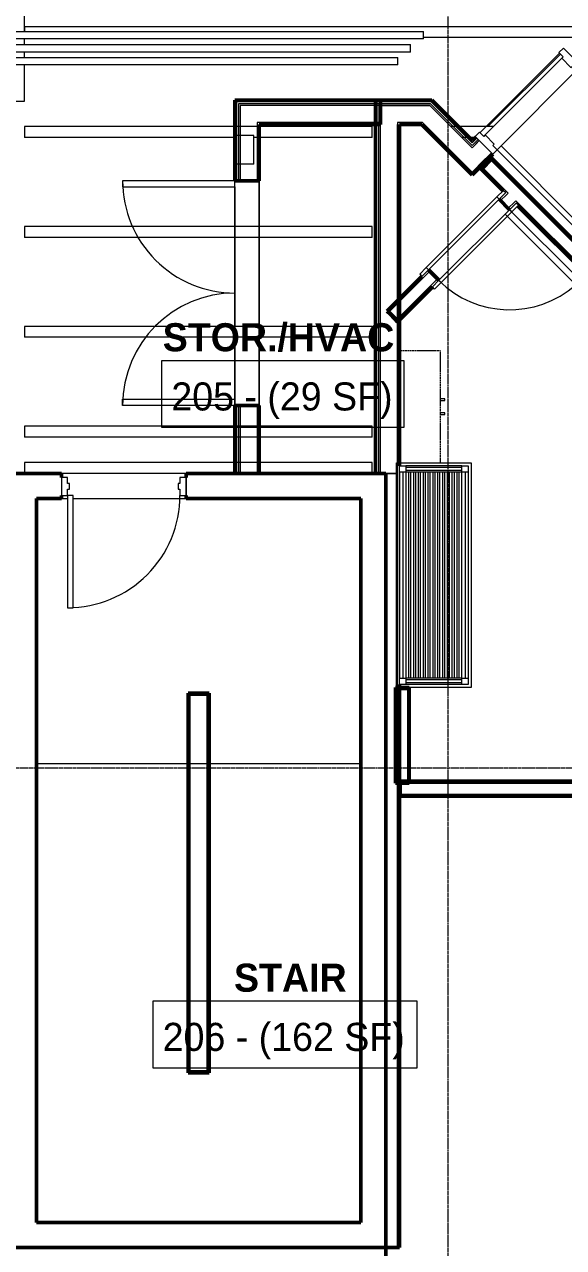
# Model space of a CAD drawing. Header units: inches. Extents: x -4218 to -1830, y 9767 to 12426.
# Drawn here: x -2636.2 to -2463.4, y 10013.6 to 10405.5 of the extents above; entities that cross this region are included whole.
import ezdxf

# ---------------------------------------------------------------- set-up
doc = ezdxf.new("R2010")
doc.units = ezdxf.units.IN
doc.header["$MEASUREMENT"] = 0
doc.linetypes.add('Dash', pattern=[0.25, 0.125, -0.125])
doc.linetypes.add('Grid Line 1_2_', pattern=[0.8749999999999999, 0.4999999999999999, -0.125, 0.125, -0.125])
for name, color, linetype, lineweight in [('0-1', 7, 'Continuous', 5), ('0-2', 10, 'Continuous', 9), ('A-AREA-IDEN', 2, 'Continuous', 9), ('A-DOOR-1', 10, 'Continuous', 9), ('A-DOOR-2', 50, 'Continuous', 20), ('A-DOOR-FRAM-1', 10, 'Continuous', 9), ('A-DOOR-FRAM-3', 50, 'Continuous', 20), ('A-FLOR-1', 252, 'Continuous', 9), ('A-FLOR-2', 10, 'Continuous', 9), ('A-FLOR-3', 192, 'Continuous', 9), ('A-WALL-1', 7, 'Continuous', 50), ('A-WALL-2', 250, 'Continuous', 13), ('A-WALL-3', 10, 'Continuous', 9), ('A-WALL-4', 252, 'Continuous', 9), ('A-WALL-5', 253, 'Continuous', 9), ('A-WALL-6', 254, 'Continuous', 9), ('A-WALL-7', 113, 'Continuous', 9), ('A-WALL-8', 113, 'Continuous', 50), ('E-FIRE-1', 10, 'Continuous', 9), ('E-FIRE-2', 252, 'Continuous', 9), ('E-FIRE-3', 253, 'Continuous', 9), ('I-WALL-1', 7, 'Continuous', 50), ('I-WALL-2', 10, 'Continuous', 9), ('I-WALL-3', 252, 'Continuous', 9), ('I-WALL-4', 253, 'Continuous', 9), ('I-WALL-5', 254, 'Continuous', 9), ('P-PIPE-1', 10, 'Continuous', 9), ('Q-CASE-1', 252, 'Continuous', 9), ('Q-CASE-2', 10, 'Continuous', 9), ('Q-CASE-3', 253, 'Continuous', 9), ('Q-CASE-4', 252, 'Dash', 9), ('Q-CASE-7', 10, 'Dash', 9), ('S-BEAM', 12, 'Continuous', 9), ('S-GRID-1', 1, 'Grid Line 1_2_', 9)]:
    doc.layers.add(name, color=color, linetype=linetype, lineweight=lineweight)
doc.styles.add('Century Gothic', font='ufonts.com_century-gothic.ttf', dxfattribs={"height": 8.999999999999991})
doc.styles.add('Century Gothic_B', font='GOTHICB.TTF', dxfattribs={"height": 8.999999999999991})

# ---------------------------------------------------------------- blocks, each defined once
blk = doc.blocks.new('Bath Vanity - Bath Vanity 72_-3150018-BACKGROUND - RCP - 2ND FLOOR')
at = {"layer": 'Q-CASE-1'}
for p, q in [((36.73770491803266, 4.124999999790106), (36.73770491803266, 0.9999999998689882)), ((-35.26229508196736, -1.201261312644418e-13), (-35.26229508196736, 0.9999999998629053)), ((36.73770491803266, -1.22124532708768e-13), (-35.26229508196736, -1.221245327087671e-13))]:
    blk.add_line(p, q, dxfattribs=at)
at = {"layer": 'Q-CASE-2'}
for p, q in [((-35.26229508196736, 0.9999999998629053), (-35.26229508196736, 24.00000000000015)), ((-35.26229508196736, 24.00000000000015), (36.73770491803266, 24.00000000000015)), ((36.73770491803266, 24.00000000000015), (36.73770491803266, 4.124999999790106)), ((-34.26229508196718, 21.00000000000005), (-34.26229508196718, 23.00000000000005)), ((-34.26229508196718, 23.00000000000005), (-32.26229508196707, 23.00000000000005)), ((-34.26229508196646, 20.99999999999966), (-34.26229508196646, 2.99999999999958)), ((-32.26229508196707, 21.00000000000005), (-34.26229508196718, 21.00000000000005)), ((-33.76229508196646, 20.99999999999967), (-33.76229508196646, 2.999999999999587)), ((-32.76229508196646, 20.99999999999967), (-32.76229508196646, 2.999999999999587)), ((-32.26229508196739, 23.00000000000006), (33.73770491803297, 23.00000000000006)), ((-32.26229508196707, 23.00000000000005), (-32.26229508196707, 21.00000000000005)), ((-32.26229508196739, 21.99999999999996), (33.73770491803297, 21.99999999999996)), ((33.7377049180328, 20.99999999997576), (-32.26229508196633, 20.99999999997576)), ((-32.26229508196645, 20.99999999999966), (-32.26229508196645, 2.99999999999958)), ((-32.26229508196649, 19.99999999997577), (33.73770491803279, 19.99999999997577)), ((33.7377049180329, 21.00000000000006), (33.7377049180329, 23.00000000000005)), ((33.7377049180329, 23.00000000000005), (35.7377049180328, 23.00000000000005)), ((33.73770491803286, 20.99999999999745), (33.73770491803286, 2.999999999997366)), ((35.7377049180328, 21.00000000000006), (33.7377049180329, 21.00000000000006)), ((34.23770491803286, 20.99999999999746), (34.23770491803286, 2.999999999997373)), ((35.23770491803286, 20.99999999999746), (35.23770491803286, 2.999999999997373)), ((35.7377049180328, 23.00000000000005), (35.7377049180328, 21.00000000000006)), ((35.73770491803288, 20.99999999999745), (35.73770491803288, 2.999999999997366)), ((33.73770491803279, 19.45454545452343), (-32.26229508196633, 19.45454545452343)), ((-32.26229508196634, 18.45454545452343), (33.7377049180328, 18.45454545452343)), ((33.73770491803295, 17.9090909090711), (-32.26229508196633, 17.9090909090711)), ((-32.26229508196632, 16.9090909090711), (33.7377049180328, 16.9090909090711)), ((33.73770491803295, 16.36363636361876), (-32.26229508196649, 16.36363636361876)), ((-32.26229508196634, 15.36363636361877), (33.7377049180328, 15.36363636361877)), ((33.73770491803295, 14.81818181816643), (-32.26229508196649, 14.81818181816643)), ((-32.26229508196649, 13.81818181816643), (33.73770491803295, 13.81818181816643)), ((33.73770491803279, 13.2727272727141), (-32.26229508196649, 13.2727272727141)), ((-32.26229508196649, 12.2727272727141), (33.73770491803295, 12.2727272727141)), ((33.7377049180328, 11.72727272726176), (-32.26229508196631, 11.72727272726176)), ((-32.26229508196649, 10.72727272726176), (33.73770491803295, 10.72727272726176)), ((33.7377049180328, 10.18181818180943), (-32.26229508196634, 10.18181818180943)), ((-32.26229508196632, 9.181818181809431), (33.7377049180328, 9.181818181809431)), ((33.7377049180328, 8.636363636357094), (-32.2622950819665, 8.636363636357094)), ((-32.26229508196634, 7.636363636357098), (33.7377049180328, 7.636363636357098)), ((33.73770491803295, 7.09090909090476), (-32.26229508196648, 7.09090909090476)), ((-32.2622950819665, 6.090909090904764), (33.7377049180328, 6.090909090904764)), ((33.73770491803295, 5.545454545452423), (-32.26229508196649, 5.545454545452423)), ((-32.26229508196649, 4.545454545452427), (33.73770491803295, 4.545454545452427)), ((33.73770491803295, 4.000000000000091), (-32.2622950819665, 4.000000000000091)), ((-34.26229508196718, 0.9999999999999977), (-34.26229508196718, 2.999999999999993)), ((-34.26229508196718, 2.999999999999993), (-32.26229508196718, 2.999999999999993)), ((-32.26229508196718, 0.9999999999999977), (-34.26229508196718, 0.9999999999999977)), ((-32.26229508196649, 3.000000000000094), (33.73770491803295, 3.000000000000094)), ((-32.26229508196718, 2.999999999999993), (-32.26229508196718, 0.9999999999999977)), ((-32.26229508196739, 2.000000000000059), (33.73770491803297, 2.000000000000059)), ((-32.26229508196739, 0.9999999999999537), (33.73770491803297, 0.9999999999999537)), ((33.73770491803281, 0.9999999999999977), (33.73770491803281, 3.000000000000106)), ((33.73770491803281, 3.000000000000106), (35.7377049180328, 3.000000000000106)), ((35.7377049180328, 0.9999999999999977), (33.73770491803281, 0.9999999999999977)), ((35.7377049180328, 3.000000000000106), (35.7377049180328, 0.9999999999999977))]:
    blk.add_line(p, q, dxfattribs=at)
at = {"layer": 'Q-CASE-3'}
blk.add_line((36.73770491803266, 0.9999999998689882), (36.73770491803266, -1.207922650792178e-13), dxfattribs=at)
blk = doc.blocks.new('SWING - SINGLE - FLUSH - 2-10 x 6-8 - PRIVACY-3199405-BACKGROUND - RCP - 2ND FLOOR')
at = {"layer": 'A-DOOR-1'}
blk.add_arc((17.00000000000093, -2.374999999999297), 34.06659275674493, 179.9999999999998, 266.6343130016129, dxfattribs=at)
at = {"layer": 'A-DOOR-2'}
for p, q in [((15, -2.374999999999781), (15, -36.38283353955165)), ((17.00000000000093, -2.374999999999781), (15, -2.374999999999781)), ((17.00000000000093, -2.374999999999781), (17.00000000000093, -36.38283353955165)), ((17.00000000000093, -36.38283353955165), (15, -36.38283353955165))]:
    blk.add_line(p, q, dxfattribs=at)
at = {"layer": 'A-DOOR-FRAM-1'}
for p, q in [((-16.99999999999997, 3.375000000000138), (-20, 3.375000000000143)), ((-20, 3.375000000000143), (-20, 2.375000000000144)), ((-20, 2.375000000000144), (-16.99999999999997, 2.375000000000138)), ((17.00000000000041, 3.37499999999979), (-16.99999999999997, 3.374999999999853)), ((-16.99999999999997, 3.375000000000138), (-16.99999999999997, 2.375000000000138)), ((-16.99999999999997, 2.374999999999854), (17.00000000000041, 2.374999999999791)), ((19.99999999999999, 3.375000000000069), (17.00000000000041, 3.375000000000074)), ((17.00000000000041, 3.375000000000074), (17.00000000000041, 2.375000000000075)), ((17.00000000000041, 2.375000000000075), (19.99999999999999, 2.375000000000069)), ((19.99999999999999, 3.375000000000069), (19.99999999999999, 2.375000000000069)), ((-16.99999999999997, -2.374999999999861), (-19.99999999999998, -2.374999999999855)), ((-19.99999999999998, -3.374999999999855), (-19.99999999999998, -2.374999999999855)), ((-19.99999999999998, -3.374999999999855), (-16.99999999999997, -3.37499999999986)), ((17.00000000000001, -2.375000000000208), (-16.99999999999997, -2.375000000000145)), ((-16.99999999999997, -3.37499999999986), (-16.99999999999997, -2.374999999999861)), ((-16.99999999999997, -3.375000000000145), (17.00000000000001, -3.375000000000209)), ((20.00000000000001, -2.37499999999993), (17.00000000000001, -2.374999999999924)), ((17.00000000000001, -3.374999999999924), (17.00000000000001, -2.374999999999924)), ((17.00000000000001, -3.374999999999924), (20.00000000000001, -3.374999999999929)), ((20.00000000000001, -3.374999999999929), (20.00000000000001, -2.37499999999993))]:
    blk.add_line(p, q, dxfattribs=at)
blk = doc.blocks.new('SWING - SINGLE - FLUSH - 2-8 x 6-8 - PASSAGE-3199418-BACKGROUND - RCP - 2ND FLOOR')
at = {"layer": 'A-DOOR-1'}
blk.add_arc((16.00000000000093, -2.37499999999944), 32.06659275674492, 179.9999999999998, 266.4241294797687, dxfattribs=at)
at = {"layer": 'A-DOOR-2'}
for p, q in [((14, -2.374999999999781), (14, -34.37916177666408)), ((16.00000000000093, -2.374999999999781), (14, -2.374999999999781)), ((16.00000000000093, -2.374999999999781), (16.00000000000093, -34.37916177666408)), ((16.00000000000093, -34.37916177666408), (14, -34.37916177666408))]:
    blk.add_line(p, q, dxfattribs=at)
at = {"layer": 'A-DOOR-FRAM-1'}
for p, q in [((-15.99999999999997, 3.375000000000137), (-19, 3.375000000000142)), ((-19, 3.375000000000142), (-19, 2.375000000000142)), ((-19, 2.375000000000142), (-15.99999999999997, 2.375000000000136)), ((16.0000000000004, 3.374999999999792), (-15.99999999999997, 3.374999999999852)), ((-15.99999999999997, 3.375000000000137), (-15.99999999999997, 2.375000000000136)), ((-15.99999999999997, 2.374999999999852), (16.0000000000004, 2.374999999999793)), ((18.99999999999999, 3.375000000000071), (16.0000000000004, 3.375000000000077)), ((16.0000000000004, 3.375000000000077), (16.0000000000004, 2.375000000000077)), ((16.0000000000004, 2.375000000000077), (18.99999999999998, 2.375000000000071)), ((18.99999999999999, 3.375000000000071), (18.99999999999998, 2.375000000000071)), ((-15.99999999999997, -2.374999999999863), (-18.99999999999998, -2.374999999999857)), ((-18.99999999999999, -3.374999999999857), (-18.99999999999998, -2.374999999999857)), ((-18.99999999999999, -3.374999999999857), (-15.99999999999997, -3.374999999999862)), ((16.00000000000001, -2.375000000000207), (-15.99999999999997, -2.375000000000147)), ((-15.99999999999997, -3.374999999999862), (-15.99999999999997, -2.374999999999863)), ((-15.99999999999997, -3.375000000000147), (16.00000000000001, -3.375000000000207)), ((19, -2.374999999999928), (16.00000000000001, -2.374999999999922)), ((16.00000000000001, -3.374999999999922), (16.00000000000001, -2.374999999999922)), ((16.00000000000001, -3.374999999999922), (19, -3.374999999999928)), ((19, -3.374999999999928), (19, -2.374999999999928))]:
    blk.add_line(p, q, dxfattribs=at)
blk = doc.blocks.new('300 Series Wall Hung Cabinet_326 - 36_-V75-BACKGROUND - RCP - 2ND FLOOR')
at = {"layer": 'Q-CASE-2'}
for p, q in [((-2.011553985245508, 14.68675565726125), (-2.499999999999692, 14.68675565726125)), ((-2.499999999999692, 14.68675565726125), (-2.499999999999692, 13.18750000003893)), ((-2.499999999999692, 13.18750000003893), (-2.011553985245508, 13.18750000003893)), ((-2.011553985245514, 13.18750000003893), (-2.011553985245514, 14.68675565726125)), ((2.488446014754428, 14.68675565726124), (2.000000000000244, 14.68675565726124)), ((2.000000000000244, 14.68675565726124), (2.000000000000244, 13.18750000003891)), ((2.000000000000244, 13.18750000003891), (2.488446014754428, 13.18750000003891)), ((2.488446014754421, 13.18750000003891), (2.488446014754421, 14.68675565726124))]:
    blk.add_line(p, q, dxfattribs=at)
at = {"layer": 'Q-CASE-4'}
blk.add_line((18.00000000000021, 0.1874999999998294), (-17.99999999999972, 0.1874999999998294), dxfattribs=at)
at = {"layer": 'Q-CASE-7'}
for p, q in [((-17.99999999999972, 0.1874999999998294), (-17.99999999999972, 13.18750000003901)), ((-17.99999999999972, 13.18750000003901), (18.00000000000021, 13.18750000003901))]:
    blk.add_line(p, q, dxfattribs=at)
blk = doc.blocks.new('CTR - 1st Phase - Unit Layouts_rvt-1-BACKGROUND - RCP - 2ND FLOOR')
at = {"layer": 'A-WALL-1'}
for p, q in [((-2489.398909116138, 10359.68517881719), (-2486.924035381984, 10362.16005255134)), ((-2486.924035381984, 10362.16005255134), (-2486.482093643741, 10362.60199428958)), ((-2486.482093643741, 10362.60199428958), (-2446.018441478415, 10322.13834212421)), ((-2489.840850854379, 10359.24323707895), (-2489.398909116138, 10359.68517881719)), ((-2482.767223679872, 10352.16960990443), (-2489.840850854379, 10359.24323707895)), ((-2480.68251498866, 10346.122590612), (-2484.04127219482, 10349.48134781816)), ((-2449.377198689054, 10318.77958491358), (-2477.994252906865, 10347.39663913142)), ((-2506.668689192815, 10326.85393082021), (-2503.30993198218, 10323.49517360958)), ((-2519.948736667875, 10313.57388334519), (-2508.790009540826, 10324.73261047221)), ((-2505.43125233019, 10321.37385326157), (-2516.589979457243, 10310.21512613455)), ((-2519.506794929634, 10313.13194160694), (-2519.948736667875, 10313.57388334519)), ((-2517.031921195484, 10310.65706787279), (-2519.506794929634, 10313.13194160694)), ((-2516.589979457243, 10310.21512613455), (-2517.031921195484, 10310.65706787279)), ((-2517.198736680341, 10162.37958046106), (-2517.19873668026, 10193.00458046599)), ((-2517.19873668026, 10193.00458046599), (-2516.948736680259, 10193.00458046599)), ((-2516.948736680259, 10193.00458046599), (-2513.44873668026, 10193.00458046598)), ((-2513.44873668026, 10193.00458046598), (-2512.82373668026, 10193.00458046598)), ((-2512.82373668026, 10193.00458046598), (-2512.823736680341, 10162.37958046105)), ((-2516.948736680341, 10162.37958046106), (-2517.198736680341, 10162.37958046106)), ((-2513.448736680341, 10162.37958046105), (-2516.948736680341, 10162.37958046106)), ((-2515.948736679736, 10162.37958046105), (-2515.948736679737, 10163.00458046105)), ((-2515.948736679737, 10163.00458046105), (-2508.873736679345, 10163.00458046106)), ((-2515.948736679732, 10158.87958046105), (-2515.948736679736, 10162.37958046105)), ((-2512.823736680341, 10162.37958046105), (-2513.448736680341, 10162.37958046105)), ((-2508.873736679345, 10163.00458046105), (-2451.573736679728, 10163.00458046111)), ((-2515.948736679732, 10158.25458046105), (-2515.948736679732, 10158.87958046105)), ((-2508.87373667934, 10158.25458046106), (-2515.948736679732, 10158.25458046105)), ((-2441.123736683551, 10158.25458046112), (-2508.87373667934, 10158.25458046105))]:
    blk.add_line(p, q, dxfattribs=at)
at = {"layer": 'A-WALL-2'}
for p, q in [((-2488.956967377896, 10359.24323707895), (-2486.482093643742, 10361.7181108131)), ((-2444.3390628731, 10319.57508004241), (-2486.482093643741, 10361.7181108131)), ((-2481.176233417723, 10351.46250311877), (-2488.956967377897, 10359.24323707895)), ((-2483.599330456578, 10349.03940607992), (-2481.618175155966, 10351.02056138052)), ((-2481.176233417724, 10351.46250311877), (-2481.618175155966, 10351.02056138053)), ((-2481.124456722426, 10346.56453234576), (-2479.143301421814, 10348.54568764637)), ((-2478.701359683572, 10348.98762938461), (-2479.143301421814, 10348.54568764637)), ((-2446.813936607254, 10317.10020630826), (-2478.701359683571, 10348.98762938461)), ((-2519.064853191393, 10313.57388334518), (-2506.226747454573, 10326.41198908197)), ((-2516.589979457242, 10311.09900961103), (-2503.751873720421, 10323.93711534782)), ((-2516.589979457242, 10311.09900961103), (-2519.064853191392, 10313.57388334518)), ((-2516.948736680259, 10193.00458046599), (-2516.948736680261, 10192.37958046599)), ((-2516.948736680259, 10193.00458046599), (-2516.948736680261, 10192.37958046599)), ((-2516.948736680261, 10192.37958046599), (-2516.948736680339, 10163.00458046106)), ((-2516.94873668026, 10192.37958046599), (-2513.448736680261, 10192.37958046598)), ((-2513.448736680261, 10192.37958046598), (-2513.448736680339, 10163.00458046105)), ((-2516.948736680339, 10163.00458046106), (-2516.948736680341, 10162.37958046106)), ((-2516.948736680339, 10163.00458046106), (-2516.948736680341, 10162.37958046106)), ((-2513.448736680339, 10163.00458046105), (-2516.948736680339, 10163.00458046106)), ((-2515.323736679732, 10158.87958046105), (-2515.323736679736, 10162.37958046105)), ((-2515.323736679736, 10162.37958046105), (-2508.873736679344, 10162.37958046106)), ((-2508.873736679344, 10162.37958046105), (-2450.948736679728, 10162.37958046111)), ((-2515.323736679732, 10158.87958046105), (-2508.87373667934, 10158.87958046106)), ((-2508.87373667934, 10158.87958046105), (-2438.123736683552, 10158.87958046113))]:
    blk.add_line(p, q, dxfattribs=at)
at = {"layer": 'A-WALL-3'}
for p, q in [((-2484.041272194821, 10349.48134781816), (-2506.668689192815, 10326.85393082021)), ((-2503.30993198218, 10323.49517360958), (-2480.682514984184, 10346.12259060752))]:
    blk.add_line(p, q, dxfattribs=at)
at = {"layer": 'A-WALL-4'}
for p, q in [((-2480.68251498866, 10346.122590612), (-2484.041272194821, 10349.48134781816)), ((-2503.309931986631, 10323.49517361403), (-2506.668689192815, 10326.85393082021))]:
    blk.add_line(p, q, dxfattribs=at)
at = {"layer": 'A-WALL-7'}
for p, q in [((-2515.948736679608, 10264.00458046107), (-2515.948736679607, 10265.00458046107)), ((-2515.948736679607, 10265.00458046107), (-2492.948736679674, 10265.00458046105)), ((-2515.948736679649, 10194.00458046107), (-2515.948736679608, 10264.00458046107)), ((-2492.948736679674, 10265.00458046105), (-2492.948736679712, 10193.00458046105)), ((-2515.948736679649, 10193.00458046106), (-2515.948736679649, 10194.00458046107)), ((-2512.823736680259, 10193.00458046106), (-2515.948736679649, 10193.00458046106)), ((-2492.948736679712, 10193.00458046105), (-2512.823736680259, 10193.00458046106))]:
    blk.add_line(p, q, dxfattribs=at)
at = {"layer": '0-2'}
for name, p, rotation in [('SWING - SINGLE - FLUSH - 2-8 x 6-8 - PASSAGE-3199418-BACKGROUND - RCP - 2ND FLOOR', (-2493.675602092963, 10336.48826071833), 44.99999999999973), ('SWING - SINGLE - FLUSH - 2-10 x 6-8 - PRIVACY-3199405-BACKGROUND - RCP - 2ND FLOOR', (-2433.555684460012, 10306.31682789516), 314.999999999968), ('300 Series Wall Hung Cabinet_326 - 36_-V75-BACKGROUND - RCP - 2ND FLOOR', (-2516.136236680263, 10283.00458046107), 269.999999999977), ('Bath Vanity - Bath Vanity 72_-3150018-BACKGROUND - RCP - 2ND FLOOR', (-2516.948736679711, 10229.7422853791), 269.9999999999602)]:
    blk.add_blockref(name, p, dxfattribs=dict(at, rotation=rotation))
blk = doc.blocks.new('HOLLOW METAL - UNIT DOOR-2191978-BACKGROUND - RCP - 2ND FLOOR')
at = {"layer": 'A-DOOR-1'}
blk.add_arc((17.99999999999991, 4.12499999999997), 35.99999999999997, 90.00000000000044, 180.0000000000005, dxfattribs=at)
at = {"layer": 'A-DOOR-2'}
for p, q in [((17.99999999999985, 40.12499999999997), (16.24999999999985, 40.12499999999997)), ((16.24999999999985, 40.12499999999997), (16.2499999999999, 4.124999999999967)), ((17.9999999999999, 4.124999999999972), (17.99999999999985, 40.12499999999997)), ((16.2499999999999, 4.124999999999967), (17.9999999999999, 4.124999999999972))]:
    blk.add_line(p, q, dxfattribs=at)
at = {"layer": 'A-DOOR-FRAM-3'}
for p, q in [((-18.00000000000011, 4.124999999999997), (-20.0000000000001, 4.124999999999997)), ((-20.0000000000001, 4.124999999999997), (-20.0000000000001, -3.87499999999997)), ((-18.00000000000011, 2.187500000000005), (-18.00000000000011, 4.124999999999997)), ((17.99999999999989, 4.124999999999997), (17.99999999999989, 2.187500000000005)), ((19.99999999999988, 4.124999999999997), (17.99999999999989, 4.124999999999997)), ((19.99999999999988, -3.87499999999997), (19.99999999999988, 4.124999999999997)), ((-17.37500000000012, 2.187500000000005), (-18.00000000000011, 2.187500000000005)), ((-17.37500000000012, -1.937500000000014), (-17.37500000000012, 2.187500000000005)), ((17.99999999999989, 2.187500000000005), (17.37499999999992, 2.187500000000005)), ((17.37499999999992, 2.187500000000005), (17.37499999999992, -1.937500000000014)), ((-20.0000000000001, -3.87499999999997), (-18.00000000000011, -3.87499999999997)), ((-18.00000000000011, -3.87499999999997), (-18.00000000000011, -1.937500000000014)), ((-18.00000000000011, -1.937500000000014), (-17.37500000000012, -1.937500000000014)), ((17.37499999999992, -1.937500000000014), (17.99999999999989, -1.937500000000014)), ((17.99999999999989, -1.937500000000014), (17.99999999999989, -3.87499999999997)), ((17.99999999999989, -3.87499999999997), (19.99999999999988, -3.87499999999997))]:
    blk.add_line(p, q, dxfattribs=at)
blk = doc.blocks.new('HOLLOW METAL - DOUBLE - 6-0 x 6-8 - 20MIN_-2194249-BACKGROUND - RCP - 2ND FLOOR')
at = {"layer": 'A-DOOR-1'}
for centre, radius, start, end in [((-36.00000000000009, -3.875000000000097), 35.99999999999997, 270.0000000000001, 4.643609834936734e-13), ((35.9999999999999, -3.875000000000097), 36.00000000000004, 179.9999999999995, 269.9999999999992)]:
    blk.add_arc(centre, radius, start, end, dxfattribs=at)
at = {"layer": 'A-DOOR-2'}
for p, q in [((-34.00000000000009, -3.875000000000099), (-36.00000000000009, -3.875000000000104)), ((-36.00000000000009, -3.875000000000104), (-36.00000000000003, -39.87500000000011)), ((-34.00000000000003, -39.87500000000011), (-34.00000000000009, -3.875000000000099)), ((33.99999999999989, -3.875000000000099), (35.99999999999989, -3.875000000000104)), ((33.99999999999984, -39.87500000000011), (33.99999999999989, -3.875000000000099)), ((35.99999999999989, -3.875000000000104), (35.99999999999984, -39.87500000000011)), ((-36.00000000000003, -39.87500000000011), (-34.00000000000003, -39.87500000000011)), ((35.99999999999984, -39.87500000000011), (33.99999999999984, -39.87500000000011))]:
    blk.add_line(p, q, dxfattribs=at)
blk = doc.blocks.new('104416 - Fire Extinguishers - Wall - Class A - Light - 2A-2205461-BACKGROUND - RCP - 2ND FLOOR')
at = {"layer": 'E-FIRE-1'}
for p, q in [((13.18779512266762, 4.125000000038925), (13.18779512266762, 3.874999999999701)), ((23.18779512266761, 4.125000000038925), (13.18779512266762, 4.125000000038925)), ((23.18779512266761, 4.125000000038851), (13.18779512266762, 4.125000000038883)), ((13.18779512266762, 3.875000000038394), (13.18779512266762, 4.125000000038883)), ((14.41471819959053, 4.125000000038989), (14.41471819959053, 4.375000000038349)), ((15.91471819959055, 4.375000000038386), (14.43779512266747, 4.375000000038391)), ((14.43779512266747, 4.375000000038391), (14.43779512266747, 4.125000000039031)), ((15.91471819959055, 4.125000000039027), (15.91471819959055, 4.375000000038386)), ((15.93779512266745, 4.125000000038984), (15.93779512266745, 4.375000000038344)), ((23.18779512266761, 3.874999999999669), (23.18779512266761, 4.125000000038925)), ((23.18779512266761, 3.875000000038362), (23.18779512266761, 4.125000000038851))]:
    blk.add_line(p, q, dxfattribs=at)
at = {"layer": 'E-FIRE-2'}
for p, q in [((13.18779512266762, 3.875000000038394), (23.18779512266761, 3.875000000038362)), ((13.62529512266764, -2.124999999961116), (13.62529512266766, 3.875000000038392)), ((22.75029512266745, -2.124999999961145), (22.75029512266747, 3.875000000038362)), ((13.62529512266764, -2.124999999961116), (22.75029512266745, -2.124999999961145))]:
    blk.add_line(p, q, dxfattribs=at)
at = {"layer": 'E-FIRE-3'}
blk.add_line((22.75029512266747, 3.875000000038362), (13.62529512266766, 3.875000000038392), dxfattribs=at)
blk = doc.blocks.new('CTR - 1st Phase - Common Walls_rvt-1-BACKGROUND - RCP - 2ND FLOOR')
at = {"layer": 'A-WALL-1'}
for p, q in [((-2520.32373667981, 10013.62689611069), (-2520.323736679772, 10261.58939611046)), ((-2515.948736679782, 10194.00458046107), (-2515.94873667981, 10013.62689611069)), ((-2515.94873667981, 10013.62689611069), (-2520.32373667981, 10013.62689611069))]:
    blk.add_line(p, q, dxfattribs=at)
at = {"layer": 'A-WALL-2'}
for p, q in [((-2568.198736679773, 10380.66439611049), (-2568.198736679773, 10380.03939611049)), ((-2522.073736679723, 10380.66439611049), (-2568.198736679773, 10380.66439611049)), ((-2568.198736679773, 10380.03939611049), (-2568.198736679773, 10373.41439611049)), ((-2567.573736679773, 10380.03939611049), (-2567.573736679773, 10379.53939611049)), ((-2522.073736679723, 10380.03939611049), (-2567.573736679773, 10380.03939611049)), ((-2567.573736679773, 10379.53939611049), (-2567.573736679773, 10373.41439611049)), ((-2567.073736679773, 10379.53939611049), (-2567.073736679773, 10374.03939611049)), ((-2522.073736679723, 10379.53939611049), (-2567.073736679773, 10379.53939611049)), ((-2523.198736679723, 10380.66439611048), (-2523.198736679723, 10380.03939611048)), ((-2516.079747585219, 10380.66439611048), (-2523.198736679723, 10380.66439611048)), ((-2523.198736679723, 10380.03939611048), (-2523.198736679723, 10373.41439611048)), ((-2522.573736679723, 10380.03939611048), (-2522.573736679723, 10379.53939611048)), ((-2515.454747585219, 10380.03939611048), (-2522.573736679723, 10380.03939611048)), ((-2522.573736679723, 10379.53939611048), (-2522.573736679723, 10373.41439611048)), ((-2522.073736679723, 10379.53939611048), (-2522.073736679723, 10374.03939611048)), ((-2514.954747585219, 10379.53939611048), (-2522.073736679723, 10379.53939611048)), ((-2506.710582734495, 10380.66439611048), (-2516.079747585218, 10380.66439611048)), ((-2506.792689515683, 10380.03939611048), (-2515.454747585219, 10380.03939611048)), ((-2514.070864108735, 10379.53939611048), (-2514.954747585218, 10379.53939611048)), ((-2506.292689515682, 10379.53939611048), (-2514.070864108735, 10379.53939611048)), ((-2506.085582734497, 10380.03939611048), (-2506.792689515683, 10380.03939611048)), ((-2505.826699258013, 10380.66439611048), (-2506.710582734495, 10380.66439611048)), ((-2492.691661442031, 10365.93836803683), (-2506.292689515682, 10379.53939611048)), ((-2492.69166144203, 10366.64547481801), (-2506.085582734497, 10380.03939611048)), ((-2492.691661442031, 10367.5293582945), (-2505.826699258014, 10380.66439611048)), ((-2568.198736679773, 10373.41439611049), (-2568.198736679773, 10355.41439611049)), ((-2567.573736679773, 10373.41439611049), (-2567.573736679773, 10355.41439611049)), ((-2567.073736679773, 10374.03939611049), (-2567.073736679773, 10373.41439611049)), ((-2567.073736679773, 10373.41439611049), (-2567.073736679773, 10355.41439611049)), ((-2561.573736679773, 10374.03939611049), (-2561.573736679773, 10373.41439611049)), ((-2522.073736679723, 10374.03939611049), (-2561.573736679773, 10374.03939611049)), ((-2561.573736679773, 10373.41439611049), (-2561.573736679773, 10355.41439611049)), ((-2523.198736679729, 10261.58939611046), (-2523.198736679723, 10373.41439611048)), ((-2522.573736679729, 10261.58939611046), (-2522.573736679723, 10373.41439611048)), ((-2522.073736679723, 10374.03939611048), (-2522.073736679723, 10373.41439611048)), ((-2522.073736679729, 10261.58939611046), (-2522.073736679723, 10373.41439611048)), ((-2516.573736679723, 10374.03939611048), (-2516.573736679723, 10373.41439611048)), ((-2509.454747585219, 10374.03939611048), (-2516.573736679723, 10374.03939611048)), ((-2516.573736679729, 10261.58939611046), (-2516.573736679723, 10373.41439611048)), ((-2508.570864108736, 10374.03939611048), (-2509.45474758522, 10374.03939611048)), ((-2492.69166144203, 10358.16019344378), (-2508.570864108737, 10374.03939611048)), ((-2491.18905953201, 10369.03196020452), (-2492.338108051437, 10367.88291168509)), ((-2492.69166144203, 10367.5293582945), (-2492.338108051436, 10367.88291168509)), ((-2492.69166144203, 10366.64547481801), (-2492.249719703789, 10367.08741655626)), ((-2492.69166144203, 10365.93836803683), (-2492.338108051437, 10366.29192142742)), ((-2492.338108051437, 10366.29192142742), (-2491.542612922602, 10367.08741655626)), ((-2492.249719703789, 10367.08741655626), (-2491.896166313195, 10367.44096994685)), ((-2490.747117793768, 10368.59001846628), (-2491.896166313195, 10367.44096994685)), ((-2490.393564403175, 10368.23646507568), (-2491.542612922602, 10367.08741655625)), ((-2492.69166144203, 10358.16019344377), (-2488.802574145504, 10362.0492807403)), ((-2488.802574145504, 10362.0492807403), (-2487.653525626076, 10363.19832925973)), ((-2486.504477106649, 10364.34737777916), (-2487.653525626076, 10363.19832925973)), ((-2568.198736679773, 10283.41439611049), (-2568.198736679773, 10261.58939611046)), ((-2567.573736679772, 10283.41439611049), (-2567.573736679773, 10261.58939611046)), ((-2567.073736679773, 10283.41439611049), (-2567.073736679773, 10261.58939611046)), ((-2561.573736679772, 10283.41439611049), (-2561.573736679772, 10261.58939611046)), ((-2520.073736679772, 10261.58939611046), (-2520.323736679771, 10261.58939611046)), ((-2520.323736679772, 10261.58939611046), (-2520.073736679772, 10261.58939611046)), ((-2516.573736679729, 10261.58939611046), (-2520.073736679772, 10261.58939611046)), ((-2520.073736679809, 10013.62689611069), (-2520.073736679772, 10261.58939611046)), ((-2520.073736679772, 10261.58939611046), (-2516.573736679772, 10261.58939611046)), ((-2516.573736679809, 10013.62689611069), (-2516.573736679772, 10261.58939611046))]:
    blk.add_line(p, q, dxfattribs=at)
at = {"layer": 'A-WALL-4'}
blk.add_line((-2520.32373667981, 10013.62689611069), (-2520.223736679697, 10013.62689611069), dxfattribs=at)
at = {"layer": 'A-WALL-5'}
blk.add_line((-2520.32373667981, 10013.62689611069), (-2520.32373667981, 10014.21439611087), dxfattribs=at)
at = {"layer": 'A-WALL-6'}
blk.add_line((-2520.32373667981, 10014.21439611087), (-2520.323736679772, 10261.58939611046), dxfattribs=at)
at = {"layer": 'I-WALL-1'}
for p, q in [((-2568.698736679773, 10381.16439611049), (-2522.073736679723, 10381.16439611049)), ((-2568.698736679773, 10380.66439611049), (-2568.698736679773, 10381.16439611049)), ((-2523.698736679723, 10381.16439611048), (-2516.579747585219, 10381.16439611048)), ((-2523.698736679723, 10380.66439611048), (-2523.698736679723, 10381.16439611048)), ((-2522.073736679723, 10381.16439611049), (-2522.073736679723, 10373.41439611049)), ((-2516.579747585219, 10381.16439611048), (-2506.326699258013, 10381.16439611048)), ((-2506.326699258013, 10381.16439611048), (-2505.619592476827, 10381.16439611048)), ((-2505.619592476827, 10381.16439611048), (-2492.69166144203, 10368.23646507568)), ((-2568.698736679773, 10373.41439611049), (-2568.698736679773, 10380.66439611049)), ((-2523.698736679723, 10373.41439611048), (-2523.698736679723, 10380.66439611048)), ((-2568.698736679773, 10355.41439611049), (-2568.698736679773, 10373.41439611049)), ((-2560.948736679773, 10373.41439611049), (-2560.948736679773, 10355.41439611049)), ((-2522.073736679723, 10373.41439611049), (-2560.948736679773, 10373.41439611049)), ((-2523.698736679729, 10261.58939611046), (-2523.698736679723, 10373.41439611048)), ((-2515.948736679723, 10373.41439611048), (-2515.948736679729, 10264.00458046107)), ((-2508.829747585219, 10373.41439611048), (-2515.948736679723, 10373.41439611048)), ((-2492.69166144203, 10357.27630996729), (-2508.829747585219, 10373.41439611048)), ((-2492.69166144203, 10368.23646507568), (-2491.542612922603, 10369.38551359511)), ((-2487.211583887834, 10362.75638752149), (-2492.249719703787, 10357.71825170553)), ((-2486.062535368408, 10363.90543604091), (-2487.211583887834, 10362.75638752149)), ((-2492.249719703787, 10357.71825170553), (-2492.69166144203, 10357.27630996729)), ((-2560.948736679773, 10355.41439611049), (-2568.698736679773, 10355.41439611049)), ((-2568.698736679772, 10261.58939611046), (-2568.698736679772, 10283.41439611049)), ((-2568.698736679772, 10283.41439611049), (-2560.948736679772, 10283.41439611049)), ((-2560.948736679772, 10283.41439611049), (-2560.948736679772, 10261.58939611046)), ((-2560.948736679772, 10261.58939611046), (-2568.698736679772, 10261.58939611046)), ((-2520.323736679772, 10261.58939611046), (-2523.698736679729, 10261.58939611046))]:
    blk.add_line(p, q, dxfattribs=at)
at = {"layer": 'I-WALL-2'}
for p, q in [((-2464.672555237512, 10396.2555712802), (-2490.12839936023, 10370.79972715748)), ((-2483.410884938956, 10366.55708647036), (-2459.192477683316, 10390.775493726)), ((-2568.698736679773, 10353.41439611048), (-2568.698736679772, 10285.41439611048)), ((-2560.948736679772, 10283.41439611048), (-2560.948736679773, 10355.41439611048))]:
    blk.add_line(p, q, dxfattribs=at)
at = {"layer": 'I-WALL-3'}
for p, q in [((-2490.128399360229, 10370.79972715748), (-2464.672555237512, 10396.2555712802)), ((-2568.698736679773, 10381.16439611049), (-2523.698736679723, 10381.16439611049)), ((-2568.698736679773, 10381.16439611049), (-2568.698736679773, 10373.41439611049)), ((-2522.073736679723, 10381.16439611048), (-2516.579747585219, 10381.16439611048)), ((-2505.619592476827, 10381.16439611048), (-2516.579747585219, 10381.16439611048)), ((-2505.619592476827, 10381.16439611048), (-2492.69166144203, 10368.23646507568)), ((-2568.698736679773, 10370.28939611048), (-2568.698736679773, 10373.41439611049)), ((-2560.948736679773, 10373.41439611049), (-2560.948736679772, 10261.58939611046)), ((-2523.698736679723, 10373.41439611049), (-2560.948736679773, 10373.41439611049)), ((-2523.698736679729, 10261.58939611046), (-2523.698736679723, 10373.41439611048)), ((-2492.69166144203, 10368.23646507568), (-2491.542612922603, 10369.38551359511)), ((-2568.698736679773, 10355.41439611048), (-2568.698736679773, 10360.28939611049)), ((-2568.698736679773, 10355.41439611048), (-2560.948736679773, 10355.41439611048)), ((-2568.698736679772, 10285.41439611048), (-2568.698736679773, 10353.41439611048)), ((-2568.698736679772, 10261.58939611046), (-2568.698736679772, 10283.41439611048)), ((-2568.698736679772, 10283.41439611048), (-2560.948736679772, 10283.41439611048))]:
    blk.add_line(p, q, dxfattribs=at)
at = {"layer": 'I-WALL-4'}
for p, q in [((-2523.698736679723, 10381.16439611049), (-2522.073736679723, 10381.16439611049)), ((-2523.698736679723, 10381.16439611048), (-2522.073736679723, 10381.16439611048)), ((-2523.698736679723, 10381.14678093433), (-2523.698736679723, 10380.66439611049)), ((-2522.073736679723, 10379.53939611049), (-2522.073736679723, 10381.16439611049)), ((-2523.698736679723, 10380.64207468191), (-2523.698736679723, 10380.03939611049)), ((-2523.698736679723, 10380.02134055493), (-2523.698736679723, 10374.03939611048)), ((-2523.698736679723, 10374.01327070856), (-2523.698736679723, 10373.41439611048)), ((-2568.698736679773, 10369.85189611049), (-2568.698736679773, 10370.28939611048)), ((-2568.698736679773, 10360.28939611049), (-2568.698736679773, 10360.72689611049)), ((-2568.698736679773, 10353.41439611048), (-2568.698736679773, 10355.41439611048)), ((-2568.698736679772, 10283.41439611049), (-2568.698736679772, 10285.41439611048)), ((-2560.948736679772, 10261.58939611046), (-2568.698736679772, 10261.58939611046)), ((-2523.698736679729, 10261.58939611046), (-2522.073736679729, 10261.58939611046))]:
    blk.add_line(p, q, dxfattribs=at)
at = {"layer": 'I-WALL-5'}
blk.add_line((-2522.073736679723, 10373.41439611049), (-2523.698736679723, 10373.41439611049), dxfattribs=at)
at = {"layer": 'P-PIPE-1'}
for p, q in [((-2721.680205153203, 10403.24818907887), (-2508.230822821103, 10403.24818907887)), ((-2508.230822821103, 10400.87318907887), (-2721.680205153203, 10400.87318907887)), ((-2508.2308228211, 10402.06068907886), (-2508.2308228211, 10403.24818907886)), ((-2508.2308228211, 10400.87318907886), (-2508.2308228211, 10402.06068907886)), ((-2721.680205153203, 10399.00554839175), (-2512.473463508222, 10399.00554839175)), ((-2512.473463508222, 10396.63054839175), (-2721.680205153203, 10396.63054839175)), ((-2512.473463508219, 10397.81804839174), (-2512.473463508219, 10399.00554839174)), ((-2512.473463508219, 10396.63054839174), (-2512.473463508219, 10397.81804839174)), ((-2721.680205153203, 10394.87753661302), (-2516.473463508221, 10394.87753661302)), ((-2516.473463508218, 10393.69003661301), (-2516.473463508218, 10394.87753661301)), ((-2516.473463508218, 10392.502536613), (-2516.473463508218, 10393.69003661301)), ((-2516.473463508221, 10392.50253661302), (-2721.680205153203, 10392.50253661302))]:
    blk.add_line(p, q, dxfattribs=at)
at = {"layer": '0-2'}
for name, p, rotation in [('HOLLOW METAL - UNIT DOOR-2191978-BACKGROUND - RCP - 2ND FLOOR', (-2474.837215217069, 10380.96438713704), 224.9999999999973), ('104416 - Fire Extinguishers - Wall - Class A - Light - 2A-2205461-BACKGROUND - RCP - 2ND FLOOR', (-2564.823736679773, 10347.10160098782), 90.00000000000037), ('HOLLOW METAL - DOUBLE - 6-0 x 6-8 - 20MIN_-2194249-BACKGROUND - RCP - 2ND FLOOR', (-2564.823736679772, 10319.41439611049), 270.0000000000003)]:
    blk.add_blockref(name, p, dxfattribs=dict(at, rotation=rotation))
blk = doc.blocks.new('HOLLOW METAL - STAIR DOOR 3-0 x 7-0-2453423-BACKGROUND - RCP - 2ND FLOOR')
at = {"layer": 'A-DOOR-1'}
blk.add_arc((17.9999999999999, 3.249999999999762), 35.99999999999997, 89.99999999999964, 179.9999999999997, dxfattribs=at)
at = {"layer": 'A-DOOR-2'}
for p, q in [((17.99999999999985, 39.24999999999977), (16.24999999999985, 39.24999999999977)), ((16.24999999999985, 39.24999999999977), (16.2499999999999, 3.249999999999762)), ((17.9999999999999, 3.249999999999767), (17.99999999999985, 39.24999999999977)), ((16.2499999999999, 3.249999999999762), (17.9999999999999, 3.249999999999767))]:
    blk.add_line(p, q, dxfattribs=at)
at = {"layer": 'A-DOOR-FRAM-3'}
for p, q in [((-18.00000000000011, 3.249999999999796), (-20.0000000000001, 3.249999999999796)), ((-20.0000000000001, 3.249999999999796), (-20.0000000000001, -2.500000000000236)), ((-18.00000000000011, 1.312499999999858), (-18.00000000000011, 3.249999999999796)), ((-17.37500000000003, 1.312499999999858), (-18.00000000000011, 1.312499999999858)), ((-17.37500000000003, -0.5625000000001524), (-17.37500000000003, 1.312499999999858)), ((17.99999999999988, 1.312499999999858), (17.37499999999984, 1.312499999999858)), ((17.37499999999984, 1.312499999999858), (17.37499999999984, -0.5625000000001524)), ((17.99999999999988, 3.249999999999796), (17.99999999999988, 1.312499999999858)), ((19.99999999999989, 3.249999999999796), (17.99999999999988, 3.249999999999796)), ((19.99999999999989, -2.500000000000236), (19.99999999999989, 3.249999999999796)), ((-20.0000000000001, -2.500000000000236), (-18.00000000000011, -2.500000000000236)), ((-18.00000000000011, -2.500000000000236), (-18.00000000000011, -0.5625000000001524)), ((-18.00000000000011, -0.5625000000001524), (-17.37500000000003, -0.5625000000001524)), ((17.37499999999984, -0.5625000000001524), (17.99999999999988, -0.5625000000001524)), ((17.99999999999988, -0.5625000000001524), (17.99999999999988, -2.500000000000236)), ((17.99999999999988, -2.500000000000236), (19.99999999999989, -2.500000000000236))]:
    blk.add_line(p, q, dxfattribs=at)
blk = doc.blocks.new('CTR - 1st Phase -Stairs _ Elevators_rvt-1-BACKGROUND - RCP - 2ND FLOOR')
at = {"layer": 'A-FLOR-1'}
for p, q in [((-2632.323736679704, 10168.58939611059), (-2632.323736679713, 10253.58939611046)), ((-2632.323736679713, 10253.58939611046), (-2622.323736679683, 10253.58939611046)), ((-2620.573736679683, 10253.58939611046), (-2528.323736679713, 10253.58939611047)), ((-2528.323736679713, 10253.58939611047), (-2528.323736679704, 10168.5893961106)), ((-2576.948736679719, 10168.5893961106), (-2583.698736679719, 10168.5893961106))]:
    blk.add_line(p, q, dxfattribs=at)
at = {"layer": 'A-FLOR-2'}
for p, q in [((-2583.698736679719, 10168.5893961106), (-2632.323736679704, 10168.58939611059)), ((-2528.323736679704, 10168.5893961106), (-2576.948736679719, 10168.5893961106))]:
    blk.add_line(p, q, dxfattribs=at)
at = {"layer": 'A-WALL-1'}
for p, q in [((-2640.323736679682, 10261.58939611061), (-2624.323736679682, 10261.5893961106)), ((-2624.323736679682, 10261.5893961106), (-2624.323736679682, 10260.33939611061)), ((-2584.323736679682, 10261.5893961106), (-2520.323736679765, 10261.58939611059)), ((-2584.323736679682, 10260.3393961106), (-2584.323736679682, 10261.5893961106)), ((-2520.323736679765, 10261.58939611059), (-2520.323736679764, 10253.58939611059)), ((-2624.323736679683, 10253.5893961106), (-2632.323736679538, 10253.58939611061)), ((-2632.323736679538, 10253.5893961106), (-2632.323736679491, 10021.58939611074)), ((-2624.323736679683, 10254.58939611061), (-2624.323736679683, 10253.5893961106)), ((-2584.323736679683, 10253.5893961106), (-2584.323736679683, 10254.5893961106)), ((-2528.323736679764, 10253.5893961106), (-2584.323736679683, 10253.5893961106)), ((-2528.323736679729, 10021.58939611075), (-2528.323736679764, 10253.5893961106)), ((-2520.323736679764, 10253.58939611059), (-2520.323736679729, 10021.58939611075)), ((-2632.323736679491, 10021.58939611075), (-2528.323736679729, 10021.58939611075)), ((-2520.323736679673, 10021.58939611075), (-2520.323736679673, 10013.58939611075)), ((-2520.323736679673, 10013.58939611075), (-2640.323736679489, 10013.58939611075))]:
    blk.add_line(p, q, dxfattribs=at)
at = {"layer": 'A-WALL-2'}
for p, q in [((-2583.073736679718, 10190.58939611045), (-2577.573736679718, 10190.58939611045)), ((-2583.073736679721, 10070.21439611045), (-2583.073736679718, 10190.58939611045)), ((-2577.573736679721, 10070.21439611045), (-2577.573736679719, 10190.58939611045)), ((-2577.573736679721, 10070.21439611045), (-2583.073736679721, 10070.21439611045))]:
    blk.add_line(p, q, dxfattribs=at)
at = {"layer": 'A-WALL-3'}
for p, q in [((-2584.323736679682, 10261.5893961106), (-2624.323736679682, 10261.5893961106)), ((-2624.323736679683, 10253.5893961106), (-2622.323736679683, 10253.5893961106)), ((-2620.573736679683, 10253.5893961106), (-2584.323736679683, 10253.5893961106))]:
    blk.add_line(p, q, dxfattribs=at)
at = {"layer": 'A-WALL-4'}
for p, q in [((-2624.323736679682, 10261.5893961106), (-2624.323736679682, 10260.3393961106)), ((-2584.323736679682, 10261.5893961106), (-2584.323736679682, 10260.3393961106)), ((-2624.323736679683, 10254.5893961106), (-2624.323736679683, 10253.5893961106)), ((-2584.323736679683, 10254.5893961106), (-2584.323736679683, 10253.5893961106))]:
    blk.add_line(p, q, dxfattribs=at)
at = {"layer": 'A-WALL-5'}
for p, q in [((-2624.323736679682, 10260.3393961106), (-2624.323736679683, 10254.5893961106)), ((-2584.323736679682, 10260.3393961106), (-2584.323736679683, 10254.5893961106))]:
    blk.add_line(p, q, dxfattribs=at)
at = {"layer": 'I-WALL-1'}
for p, q in [((-2583.698736679721, 10069.58939611045), (-2583.698736679719, 10191.21439611045)), ((-2583.698736679719, 10191.21439611045), (-2583.073736679718, 10191.21439611045)), ((-2583.073736679718, 10191.21439611045), (-2577.573736679718, 10191.21439611045)), ((-2577.573736679718, 10191.21439611045), (-2576.948736679719, 10191.21439611045)), ((-2576.948736679719, 10191.21439611045), (-2576.948736679721, 10069.58939611045)), ((-2583.073736679721, 10069.58939611045), (-2583.698736679721, 10069.58939611045)), ((-2577.573736679721, 10069.58939611045), (-2583.073736679721, 10069.58939611045)), ((-2576.948736679721, 10069.58939611045), (-2577.573736679721, 10069.58939611045))]:
    blk.add_line(p, q, dxfattribs=at)
at = {"layer": '0-2', "rotation": 180}
blk.add_blockref('HOLLOW METAL - STAIR DOOR 3-0 x 7-0-2453423-BACKGROUND - RCP - 2ND FLOOR', (-2604.323736679683, 10257.8393961106), dxfattribs=at)
blk = doc.blocks.new('Dimension Lumber - LVL - 3_5X5_5-2690766-BACKGROUND - RCP - 2ND FLOOR')
at = {"layer": 'S-BEAM'}
for p, q in [((-55.73750000001785, 1.749999999999968), (-55.73750000001785, -1.750000000000163)), ((-55.73750000001785, 1.749999999999968), (-19.48749999991082, 1.749999999999968)), ((-19.48749999991082, 1.749999999999968), (-11.73749999991065, 1.749999999999968)), ((-11.73749999991065, 1.749999999999968), (55.73750000001785, 1.749999999999968)), ((55.73750000001785, -1.750000000000163), (55.73750000001785, 1.749999999999968)), ((-55.73750000001785, -1.750000000000163), (-19.48749999991083, -1.750000000000163)), ((-19.48749999991083, -1.750000000000163), (-11.73749999991065, -1.750000000000163)), ((-11.73749999991065, -1.750000000000163), (55.73750000001785, -1.750000000000163))]:
    blk.add_line(p, q, dxfattribs=at)
blk = doc.blocks.new('Dimension Lumber - LVL - 3_5X5_5-2690767-BACKGROUND - RCP - 2ND FLOOR')
at = {"layer": 'S-BEAM'}
for p, q in [((-1.624896349642365, 1.749999999999968), (-1.332661380416336, 1.749999999999968)), ((-1.332661380416336, 1.749999999999968), (0.6732006892103971, 1.749999999999968)), ((0.6732006892103971, 1.749999999999968), (2.971297728067323, 1.749999999999968)), ((-7.130758419285621, -1.750000000000163), (-4.832661380416529, -1.750000000000163)), ((-4.832661380416529, -1.750000000000163), (4.173200689210271, -1.750000000000163)), ((4.173200689210271, -1.750000000000163), (6.471297728066877, -1.750000000000163))]:
    blk.add_line(p, q, dxfattribs=at)
blk = doc.blocks.new('Dimension Lumber - LVL - 3_5X5_5-2692982-BACKGROUND - RCP - 2ND FLOOR')
at = {"layer": 'S-BEAM'}
for p, q in [((-88.07345326584584, 1.749999999999968), (-85.77535622698986, 1.749999999999968)), ((-85.77535622698986, 1.749999999999968), (-37.23326381310407, 1.749999999999968)), ((-91.57345326584608, -1.750000000000163), (-89.2753562269901, -1.750000000000163)), ((-89.2753562269901, -1.750000000000163), (90.7096500454898, -1.750000000000163)), ((90.7096500454898, -1.750000000000163), (90.7096500454898, -0.2533146717072614))]:
    blk.add_line(p, q, dxfattribs=at)
blk = doc.blocks.new('Dimension Lumber - LVL - 3_5X5_5-V248-BACKGROUND - RCP - 2ND FLOOR')
at = {"layer": 'S-BEAM'}
for p, q in [((-55.73750000001785, 1.749999999999968), (-55.73750000001785, -1.750000000000163)), ((-55.73750000001785, 1.749999999999968), (-19.4874999999073, 1.749999999999968)), ((-19.4874999999073, 1.749999999999968), (-17.73749999986813, 1.749999999999968)), ((-11.48749999986806, 1.749999999999968), (55.73750000001785, 1.749999999999968)), ((55.73750000001785, -1.750000000000163), (55.73750000001785, 1.749999999999968)), ((-55.73750000001785, -1.750000000000163), (-19.4874999999073, -1.750000000000163)), ((-19.4874999999073, -1.750000000000163), (-18.8859374999073, -1.750000000000163)), ((-18.86249999990758, -1.750000000000163), (-12.88124999990691, -1.750000000000163)), ((-12.8624999999072, -1.750000000000163), (-12.2609374999072, -1.750000000000163)), ((-12.23749999990716, -1.750000000000163), (-11.75624999990684, -1.750000000000163)), ((-11.73749999990713, -1.750000000000163), (55.73750000001785, -1.750000000000163))]:
    blk.add_line(p, q, dxfattribs=at)
blk = doc.blocks.new('Dimension Lumber - LVL - 3_5X5_5-V250-BACKGROUND - RCP - 2ND FLOOR')
at = {"layer": 'S-BEAM'}
for p, q in [((-34.76250000001254, 1.749999999999968), (-34.76250000001254, -0.9749999999499286)), ((-34.76250000001254, 1.749999999999968), (-34.48750000001196, 1.749999999999968)), ((-34.48750000001196, 1.749999999999968), (-23.14935949749353, 1.749999999999968)), ((-20.77963472239434, 1.749999999999968), (-19.02134771875561, 1.749999999999968)), ((-16.65179421681242, 1.749999999999968), (-14.77870703163698, 1.749999999999968)), ((-12.40933519230884, 1.749999999999968), (34.76250000001254, 1.749999999999968)), ((34.76250000001254, -1.750000000000163), (34.76250000001254, 1.749999999999968)), ((-34.76250000001254, -0.9749999999499286), (-34.76250000001254, -1.750000000000163)), ((-34.76250000001254, -1.750000000000163), (-23.14935949749353, -1.750000000000163)), ((-20.7794848583829, -1.750000000000163), (-19.02134771875561, -1.750000000000163)), ((-16.65164435280096, -1.750000000000163), (-14.77870703163699, -1.750000000000163)), ((-12.40918532829738, -1.750000000000163), (34.76250000001254, -1.750000000000163))]:
    blk.add_line(p, q, dxfattribs=at)
blk = doc.blocks.new('Dimension Lumber - LVL - 3_5X5_5-V252-BACKGROUND - RCP - 2ND FLOOR')
at = {"layer": 'S-BEAM'}
for p, q in [((-55.73750000001785, 1.749999999999968), (-55.73750000001785, -1.750000000000163)), ((-55.73750000001785, 1.749999999999968), (-19.48749999991114, 1.749999999999968)), ((-19.48749999991114, 1.749999999999968), (-11.73749999991096, 1.749999999999968)), ((-11.73749999991096, 1.749999999999968), (55.73750000001785, 1.749999999999968)), ((55.73750000001785, -1.750000000000163), (55.73750000001785, 1.749999999999968)), ((-55.73750000001785, -1.750000000000163), (-19.48749999991115, -1.750000000000163)), ((-19.48749999991115, -1.750000000000163), (-11.73749999991096, -1.750000000000163)), ((-11.73749999991096, -1.750000000000163), (55.73750000001785, -1.750000000000163))]:
    blk.add_line(p, q, dxfattribs=at)

msp = doc.modelspace()

# ---------------------------------------------------------------- linework, layer by layer
at = {"layer": 'A-AREA-IDEN', "flags": 128}
for points in [[(-2592.100682223885, 10297.78173659897), (-2514.592020806563, 10297.78173659897), (-2514.592020806563, 10276.28567360684), (-2592.100682223885, 10276.28567360684)], [(-2594.875922714167, 10092.58297020864), (-2510.375135312592, 10092.58297020864), (-2510.375135312592, 10071.08690721652), (-2594.875922714167, 10071.08690721652)]]:
    msp.add_lwpolyline(points, close=True, dxfattribs=at)
at = {"layer": 'A-FLOR-3'}
for p, q in [((-2488.979350840797, 10369.65067863805), (-2463.523506718061, 10395.10652276075)), ((-2464.407390194543, 10395.99040623723), (-2487.658400321314, 10372.7393961105)), ((-2505.774922562717, 10380.78939611048), (-2523.948736679584, 10380.78939611048)), ((-2523.948736679584, 10380.78939611048), (-2523.948736679584, 10380.66439611049)), ((-2497.724922562733, 10372.7393961105), (-2505.774922562717, 10380.78939611048)), ((-2523.948736679584, 10380.63864061598), (-2523.948736679584, 10380.03939611049)), ((-2523.948736679584, 10380.01856277715), (-2523.948736679584, 10374.03939611048)), ((-2522.073736679729, 10261.58939611059), (-2522.073736679729, 10379.53939611045)), ((-2522.073736679729, 10379.53939611045), (-2506.292689515672, 10379.53939611047)), ((-2506.292689515672, 10379.53939611047), (-2492.691661442029, 10365.93836803682)), ((-2523.948736679584, 10374.00925141595), (-2523.948736679587, 10261.58939611046)), ((-2492.691661442027, 10367.70613498979), (-2494.224922562733, 10369.23939611049)), ((-2491.277447879655, 10369.12034855216), (-2492.691661442027, 10367.70613498979)), ((-2492.691661442029, 10365.93836803682), (-2490.393564403175, 10368.23646507567)), ((-2523.948736679587, 10261.58939611046), (-2597.220299290443, 10261.58939611046)), ((-2520.323736679727, 10261.58939611059), (-2522.073736679729, 10261.58939611059)), ((-2520.323736679727, 10014.21439611087), (-2520.323736679727, 10261.58939611059)), ((-2520.223736679697, 10014.21439611087), (-2520.323736679727, 10014.21439611087)), ((-2520.223736679697, 10013.62689611069), (-2520.223736679697, 10014.21439611087))]:
    msp.add_line(p, q, dxfattribs=at)
at = {"layer": 'A-WALL-8'}
for p, q in [((-2645.548736679697, 10013.58939611076), (-2520.323736679728, 10013.58939611077)), ((-2520.323736679728, 10013.58939611077), (-2520.323736679728, 10009.08939611077))]:
    msp.add_line(p, q, dxfattribs=at)
at = {"layer": 'S-GRID-1'}
for p, q in [((-2500.323736679715, 9836.179692344087), (-2500.323736679695, 12376.80906771238)), ((-1830.198378831819, 10167.18939611052), (-4168.714459160498, 10167.18939611053))]:
    msp.add_line(p, q, dxfattribs=at)

# ---------------------------------------------------------------- block references
at = {"layer": '0-1'}
for name in ['CTR - 1st Phase - Unit Layouts_rvt-1-BACKGROUND - RCP - 2ND FLOOR', 'CTR - 1st Phase - Common Walls_rvt-1-BACKGROUND - RCP - 2ND FLOOR', 'CTR - 1st Phase -Stairs _ Elevators_rvt-1-BACKGROUND - RCP - 2ND FLOOR']:
    msp.add_blockref(name, (0, 0), dxfattribs=at)
at = {"layer": 'S-BEAM'}
for name, p, rotation in [('Dimension Lumber - LVL - 3_5X5_5-V250-BACKGROUND - RCP - 2ND FLOOR', (-2637.923736679695, 10415.6518961105), 90.00000000000057), ('Dimension Lumber - LVL - 3_5X5_5-2692982-BACKGROUND - RCP - 2ND FLOOR', (-2545.464086634204, 10402.9893961105), 180), ('Dimension Lumber - LVL - 3_5X5_5-V248-BACKGROUND - RCP - 2ND FLOOR', (-2580.43623667968, 10370.9893961105), 180), ('Dimension Lumber - LVL - 3_5X5_5-2690767-BACKGROUND - RCP - 2ND FLOOR', (-2493.021391787633, 10370.9893961105), 180), ('Dimension Lumber - LVL - 3_5X5_5-2690766-BACKGROUND - RCP - 2ND FLOOR', (-2580.436236679681, 10338.9893961105), 180), ('Dimension Lumber - LVL - 3_5X5_5-2690766-BACKGROUND - RCP - 2ND FLOOR', (-2580.436236679682, 10306.9893961105), 180), ('Dimension Lumber - LVL - 3_5X5_5-2690766-BACKGROUND - RCP - 2ND FLOOR', (-2580.436236679683, 10274.9893961105), 180), ('Dimension Lumber - LVL - 3_5X5_5-V252-BACKGROUND - RCP - 2ND FLOOR', (-2580.436236679683, 10263.33939611046), 180)]:
    msp.add_blockref(name, p, dxfattribs=dict(at, rotation=rotation))

# ---------------------------------------------------------------- texts
at = {"layer": 'A-AREA-IDEN', "char_height": 8.999999999999991, "attachment_point": 1}
for s, insert, width, style in [('STOR./HVAC', (-2591.859737341995, 10309.74988590349), 93.0209999999999, 'Century Gothic_B'), ('205 - (29 SF)', (-2589.100682223885, 10290.78173659897), 86.35499999999992, 'Century Gothic'), ('STAIR', (-2569.009780981884, 10104.55111951316), 39.38999999999995, 'Century Gothic_B'), ('206 - (162 SF)', (-2591.875922714167, 10085.58297020864), 94.8389999999999, 'Century Gothic')]:
    msp.add_mtext(s, dxfattribs=dict(at, insert=insert, width=width, style=style))

doc.saveas('drawing.dxf')
